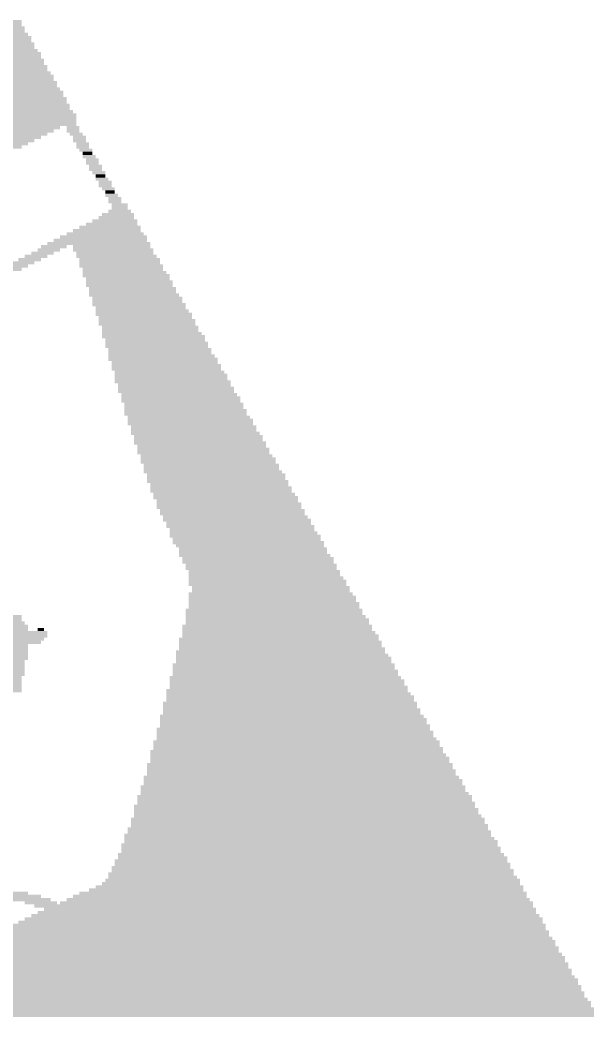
# Model space of a CAD drawing. Extents: x 0.08 to 8.22, y 0.01 to 7.03.
# Drawn here: x 5.499 to 8.219, y 0.015 to 4.739 of the extents above; entities that cross this region are included whole.
import ezdxf

# ---------------------------------------------------------------- set-up
doc = ezdxf.new("R2010")
doc.units = 0
doc.layers.get('0').update_dxf_attribs({"linetype": 'CONTINUOUS'})

msp = doc.modelspace()

# ---------------------------------------------------------------- linework, layer by layer
for points in [[(5.5062, 4.7238), (3.6927, 4.7238), (5.5062, 4.739), (3.6927, 4.739)], [(5.5062, 4.7086), (3.7079, 4.7086), (5.5062, 4.7238), (3.7079, 4.7238)], [(5.5215, 4.6933), (3.7384, 4.6933), (5.5215, 4.7086), (3.7384, 4.7086)], [(5.5215, 4.6781), (3.7689, 4.6781), (5.5215, 4.6933), (3.7689, 4.6933)], [(5.5367, 4.6628), (3.7841, 4.6628), (5.5367, 4.6781), (3.7841, 4.6781)], [(5.5519, 4.6476), (3.8146, 4.6476), (5.5519, 4.6628), (3.8146, 4.6628)], [(5.5519, 4.6324), (3.8451, 4.6324), (5.5519, 4.6476), (3.8451, 4.6476)], [(5.5672, 4.6171), (3.8603, 4.6171), (5.5672, 4.6324), (3.8603, 4.6324)], [(5.5672, 4.6019), (3.8908, 4.6019), (5.5672, 4.6171), (3.8908, 4.6171)], [(5.5824, 4.5866), (3.9213, 4.5866), (5.5824, 4.6019), (3.9213, 4.6019)], [(5.5977, 4.5714), (3.9365, 4.5714), (5.5977, 4.5866), (3.9365, 4.5866)], [(5.5977, 4.5562), (3.967, 4.5562), (5.5977, 4.5714), (3.967, 4.5714)], [(5.6129, 4.5409), (3.9975, 4.5409), (5.6129, 4.5562), (3.9975, 4.5562)], [(5.6129, 4.5257), (4.0279, 4.5257), (5.6129, 4.5409), (4.0279, 4.5409)], [(5.6281, 4.5104), (4.0432, 4.5104), (5.6281, 4.5257), (4.0432, 4.5257)], [(5.6281, 4.4952), (4.0737, 4.4952), (5.6281, 4.5104), (4.0737, 4.5104)], [(5.6434, 4.48), (4.1041, 4.48), (5.6434, 4.4952), (4.1041, 4.4952)], [(5.6586, 4.4647), (4.1194, 4.4647), (5.6586, 4.48), (4.1194, 4.48)], [(5.6586, 4.4495), (4.1499, 4.4495), (5.6586, 4.4647), (4.1499, 4.4647)], [(5.6739, 4.4342), (4.1803, 4.4342), (5.6739, 4.4495), (4.1803, 4.4495)], [(5.6739, 4.419), (4.1956, 4.419), (5.6739, 4.4342), (4.1956, 4.4342)], [(5.6891, 4.4038), (4.2261, 4.4038), (5.6891, 4.419), (4.2261, 4.419)], [(5.7043, 4.3885), (4.2565, 4.3885), (5.7043, 4.4038), (4.2565, 4.4038)], [(5.7043, 4.3733), (4.287, 4.3733), (5.7043, 4.3885), (4.287, 4.3885)], [(5.7196, 4.358), (4.3023, 4.358), (5.7196, 4.3733), (4.3023, 4.3733)], [(5.7196, 4.3428), (4.3327, 4.3428), (5.7196, 4.358), (4.3327, 4.358)], [(5.7348, 4.3276), (4.3632, 4.3276), (5.7348, 4.3428), (4.3632, 4.3428)], [(5.7348, 4.3123), (4.3785, 4.3123), (5.7348, 4.3276), (4.3785, 4.3276)], [(5.7501, 4.2971), (4.4089, 4.2971), (5.7501, 4.3123), (4.4089, 4.3123)], [(5.7653, 4.2818), (4.4394, 4.2818), (5.7653, 4.2971), (4.4394, 4.2971)], [(5.7653, 4.2666), (4.4547, 4.2666), (5.7653, 4.2818), (4.4547, 4.2818)], [(5.7653, 4.2514), (4.4851, 4.2514), (5.7653, 4.2666), (4.4851, 4.2666)], [(5.7653, 4.2361), (4.5156, 4.2361), (5.7653, 4.2514), (4.5156, 4.2514)], [(5.6891, 4.2209), (4.5461, 4.2209), (5.6891, 4.2361), (4.5461, 4.2361)], [(5.6586, 4.2056), (4.5613, 4.2056), (5.6586, 4.2209), (4.5613, 4.2209)], [(5.6281, 4.1904), (4.5918, 4.1904), (5.6281, 4.2056), (4.5918, 4.2056)], [(5.7805, 4.2209), (5.7196, 4.2209), (5.7805, 4.2361), (5.7196, 4.2361)], [(5.7805, 4.2056), (5.7196, 4.2056), (5.7805, 4.2209), (5.7196, 4.2209)], [(5.7958, 4.1904), (5.7348, 4.1904), (5.7958, 4.2056), (5.7348, 4.2056)], [(5.5977, 4.1752), (4.6223, 4.1752), (5.5977, 4.1904), (4.6223, 4.1904)], [(5.5672, 4.1599), (4.6528, 4.1599), (5.5672, 4.1752), (4.6528, 4.1752)], [(5.5367, 4.1447), (4.668, 4.1447), (5.5367, 4.1599), (4.668, 4.1599)], [(5.811, 4.1752), (5.7501, 4.1752), (5.811, 4.1904), (5.7501, 4.1904)], [(5.811, 4.1599), (5.7501, 4.1599), (5.811, 4.1752), (5.7501, 4.1752)], [(5.8263, 4.1447), (5.7653, 4.1447), (5.8263, 4.1599), (5.7653, 4.1599)], [(5.5062, 4.1294), (4.6985, 4.1294), (5.5062, 4.1447), (4.6985, 4.1447)], [(5.8263, 4.1294), (5.7653, 4.1294), (5.8263, 4.1447), (5.7653, 4.1447)], [(5.8415, 4.1142), (5.7805, 4.1142), (5.8415, 4.1294), (5.7805, 4.1294)], [(5.8415, 4.099), (5.7958, 4.099), (5.8415, 4.1142), (5.7958, 4.1142)], [(5.8567, 4.0837), (5.7958, 4.0837), (5.8567, 4.099), (5.7958, 4.099)], [(5.872, 4.0685), (5.811, 4.0685), (5.872, 4.0837), (5.811, 4.0837)], [(5.872, 4.0532), (5.811, 4.0532), (5.872, 4.0685), (5.811, 4.0685)], [(5.8872, 4.038), (5.8263, 4.038), (5.8872, 4.0532), (5.8263, 4.0532)], [(5.8872, 4.0228), (5.8263, 4.0228), (5.8872, 4.038), (5.8263, 4.038)], [(5.9025, 4.0075), (5.8415, 4.0075), (5.9025, 4.0228), (5.8415, 4.0228)], [(5.9025, 3.9923), (5.8567, 3.9923), (5.9025, 4.0075), (5.8567, 4.0075)], [(5.9177, 3.977), (5.8567, 3.977), (5.9177, 3.9923), (5.8567, 3.9923)], [(5.9329, 3.9618), (5.872, 3.9618), (5.9329, 3.977), (5.872, 3.977)], [(5.9329, 3.9466), (5.872, 3.9466), (5.9329, 3.9618), (5.872, 3.9618)], [(5.9482, 3.9313), (5.8872, 3.9313), (5.9482, 3.9466), (5.8872, 3.9466)], [(5.9482, 3.9161), (5.9025, 3.9161), (5.9482, 3.9313), (5.9025, 3.9313)], [(5.9634, 3.9008), (5.9025, 3.9008), (5.9634, 3.9161), (5.9025, 3.9161)], [(5.9787, 3.8856), (5.9177, 3.8856), (5.9787, 3.9008), (5.9177, 3.9008)], [(5.9787, 3.8704), (5.9177, 3.8704), (5.9787, 3.8856), (5.9177, 3.8856)], [(6.0244, 3.8246), (5.9177, 3.8246), (6.0244, 3.8399), (5.9177, 3.8399)], [(6.0091, 3.8551), (5.9329, 3.8551), (6.0091, 3.8704), (5.9329, 3.8704)], [(6.0091, 3.8399), (5.9329, 3.8399), (6.0091, 3.8551), (5.9329, 3.8551)], [(6.0549, 3.7789), (5.8415, 3.7789), (6.0549, 3.7942), (5.8415, 3.7942)], [(6.0396, 3.7942), (5.872, 3.7942), (6.0396, 3.8094), (5.872, 3.8094)], [(6.0396, 3.8094), (5.8872, 3.8094), (6.0396, 3.8246), (5.8872, 3.8246)], [(6.0853, 3.718), (5.7196, 3.718), (6.0853, 3.7332), (5.7196, 3.7332)], [(6.0701, 3.7332), (5.7501, 3.7332), (6.0701, 3.7484), (5.7501, 3.7484)], [(6.0701, 3.7484), (5.7805, 3.7484), (6.0701, 3.7637), (5.7805, 3.7637)], [(6.0549, 3.7637), (5.811, 3.7637), (6.0549, 3.7789), (5.811, 3.7789)], [(6.1158, 3.6722), (5.6281, 3.6722), (6.1158, 3.6875), (5.6281, 3.6875)], [(6.1006, 3.6875), (5.6586, 3.6875), (6.1006, 3.7027), (5.6586, 3.7027)], [(6.1006, 3.7027), (5.6891, 3.7027), (6.1006, 3.718), (5.6891, 3.718)], [(5.6586, 3.6265), (5.5519, 3.6265), (5.6586, 3.6418), (5.5519, 3.6418)], [(5.6891, 3.6418), (5.5824, 3.6418), (5.6891, 3.657), (5.5824, 3.657)], [(5.7196, 3.657), (5.5977, 3.657), (5.7196, 3.6722), (5.5977, 3.6722)], [(6.1158, 3.657), (5.7501, 3.657), (6.1158, 3.6722), (5.7501, 3.6722)], [(6.1311, 3.6418), (5.7501, 3.6418), (6.1311, 3.657), (5.7501, 3.657)], [(6.1311, 3.6265), (5.7653, 3.6265), (6.1311, 3.6418), (5.7653, 3.6418)], [(5.5672, 3.5808), (5.4605, 3.5808), (5.5672, 3.596), (5.4605, 3.596)], [(5.5977, 3.596), (5.491, 3.596), (5.5977, 3.6113), (5.491, 3.6113)], [(5.6281, 3.6113), (5.5215, 3.6113), (5.6281, 3.6265), (5.5215, 3.6265)], [(6.1463, 3.6113), (5.7653, 3.6113), (6.1463, 3.6265), (5.7653, 3.6265)], [(6.1615, 3.596), (5.7805, 3.596), (6.1615, 3.6113), (5.7805, 3.6113)], [(6.1615, 3.5808), (5.7805, 3.5808), (6.1615, 3.596), (5.7805, 3.596)], [(5.5062, 3.5503), (5.3995, 3.5503), (5.5062, 3.5656), (5.3995, 3.5656)], [(5.5367, 3.5656), (5.43, 3.5656), (5.5367, 3.5808), (5.43, 3.5808)], [(6.1768, 3.5656), (5.7805, 3.5656), (6.1768, 3.5808), (5.7805, 3.5808)], [(6.1768, 3.5503), (5.7958, 3.5503), (6.1768, 3.5656), (5.7958, 3.5656)], [(6.192, 3.5351), (5.7958, 3.5351), (6.192, 3.5503), (5.7958, 3.5503)], [(6.2073, 3.5198), (5.7958, 3.5198), (6.2073, 3.5351), (5.7958, 3.5351)], [(6.2073, 3.5046), (5.811, 3.5046), (6.2073, 3.5198), (5.811, 3.5198)], [(6.2225, 3.4894), (5.811, 3.4894), (6.2225, 3.5046), (5.811, 3.5046)], [(6.2225, 3.4741), (5.811, 3.4741), (6.2225, 3.4894), (5.811, 3.4894)], [(6.2377, 3.4589), (5.8263, 3.4589), (6.2377, 3.4741), (5.8263, 3.4741)], [(6.2377, 3.4436), (5.8263, 3.4436), (6.2377, 3.4589), (5.8263, 3.4589)], [(6.253, 3.4284), (5.8263, 3.4284), (6.253, 3.4436), (5.8263, 3.4436)], [(6.2682, 3.4132), (5.8415, 3.4132), (6.2682, 3.4284), (5.8415, 3.4284)], [(6.2682, 3.3979), (5.8415, 3.3979), (6.2682, 3.4132), (5.8415, 3.4132)], [(6.2835, 3.3827), (5.8415, 3.3827), (6.2835, 3.3979), (5.8415, 3.3979)], [(6.2835, 3.3674), (5.8567, 3.3674), (6.2835, 3.3827), (5.8567, 3.3827)], [(6.2987, 3.3522), (5.8567, 3.3522), (6.2987, 3.3674), (5.8567, 3.3674)], [(6.3139, 3.337), (5.8567, 3.337), (6.3139, 3.3522), (5.8567, 3.3522)], [(6.3139, 3.3217), (5.872, 3.3217), (6.3139, 3.337), (5.872, 3.337)], [(6.3292, 3.3065), (5.872, 3.3065), (6.3292, 3.3217), (5.872, 3.3217)], [(6.3292, 3.2912), (5.872, 3.2912), (6.3292, 3.3065), (5.872, 3.3065)], [(6.3444, 3.276), (5.8872, 3.276), (6.3444, 3.2912), (5.8872, 3.2912)], [(6.3444, 3.2608), (5.8872, 3.2608), (6.3444, 3.276), (5.8872, 3.276)], [(6.3597, 3.2455), (5.8872, 3.2455), (6.3597, 3.2608), (5.8872, 3.2608)], [(6.3749, 3.2303), (5.8872, 3.2303), (6.3749, 3.2455), (5.8872, 3.2455)], [(6.3749, 3.215), (5.9025, 3.215), (6.3749, 3.2303), (5.9025, 3.2303)], [(6.3901, 3.1998), (5.9025, 3.1998), (6.3901, 3.215), (5.9025, 3.215)], [(6.3901, 3.1846), (5.9025, 3.1846), (6.3901, 3.1998), (5.9025, 3.1998)], [(6.4054, 3.1693), (5.9177, 3.1693), (6.4054, 3.1846), (5.9177, 3.1846)], [(6.4054, 3.1541), (5.9177, 3.1541), (6.4054, 3.1693), (5.9177, 3.1693)], [(6.4206, 3.1388), (5.9177, 3.1388), (6.4206, 3.1541), (5.9177, 3.1541)], [(6.4359, 3.1236), (5.9177, 3.1236), (6.4359, 3.1388), (5.9177, 3.1388)], [(6.4359, 3.1084), (5.9329, 3.1084), (6.4359, 3.1236), (5.9329, 3.1236)], [(6.4511, 3.0931), (5.9329, 3.0931), (6.4511, 3.1084), (5.9329, 3.1084)], [(6.4511, 3.0779), (5.9329, 3.0779), (6.4511, 3.0931), (5.9329, 3.0931)], [(6.4663, 3.0626), (5.9482, 3.0626), (6.4663, 3.0779), (5.9482, 3.0779)], [(6.4816, 3.0474), (5.9482, 3.0474), (6.4816, 3.0626), (5.9482, 3.0626)], [(6.4816, 3.0322), (5.9482, 3.0322), (6.4816, 3.0474), (5.9482, 3.0474)], [(6.4968, 3.0169), (5.9482, 3.0169), (6.4968, 3.0322), (5.9482, 3.0322)], [(6.4968, 3.0017), (5.9634, 3.0017), (6.4968, 3.0169), (5.9634, 3.0169)], [(6.5121, 2.9864), (5.9634, 2.9864), (6.5121, 3.0017), (5.9634, 3.0017)], [(6.5121, 2.9712), (5.9634, 2.9712), (6.5121, 2.9864), (5.9634, 2.9864)], [(6.5273, 2.956), (5.9787, 2.956), (6.5273, 2.9712), (5.9787, 2.9712)], [(6.5425, 2.9407), (5.9787, 2.9407), (6.5425, 2.956), (5.9787, 2.956)], [(6.5425, 2.9255), (5.9787, 2.9255), (6.5425, 2.9407), (5.9787, 2.9407)], [(6.5578, 2.9102), (5.9939, 2.9102), (6.5578, 2.9255), (5.9939, 2.9255)], [(6.5578, 2.895), (5.9939, 2.895), (6.5578, 2.9102), (5.9939, 2.9102)], [(6.573, 2.8798), (5.9939, 2.8798), (6.573, 2.895), (5.9939, 2.895)], [(6.573, 2.8645), (5.9939, 2.8645), (6.573, 2.8798), (5.9939, 2.8798)], [(6.5883, 2.8493), (6.0091, 2.8493), (6.5883, 2.8645), (6.0091, 2.8645)], [(6.6035, 2.834), (6.0091, 2.834), (6.6035, 2.8493), (6.0091, 2.8493)], [(6.6035, 2.8188), (6.0091, 2.8188), (6.6035, 2.834), (6.0091, 2.834)], [(6.6187, 2.8036), (6.0244, 2.8036), (6.6187, 2.8188), (6.0244, 2.8188)], [(6.6187, 2.7883), (6.0244, 2.7883), (6.6187, 2.8036), (6.0244, 2.8036)], [(6.634, 2.7731), (6.0244, 2.7731), (6.634, 2.7883), (6.0244, 2.7883)], [(6.6492, 2.7578), (6.0396, 2.7578), (6.6492, 2.7731), (6.0396, 2.7731)], [(6.6492, 2.7426), (6.0396, 2.7426), (6.6492, 2.7578), (6.0396, 2.7578)], [(6.6645, 2.7274), (6.0396, 2.7274), (6.6645, 2.7426), (6.0396, 2.7426)], [(6.6645, 2.7121), (6.0549, 2.7121), (6.6645, 2.7274), (6.0549, 2.7274)], [(6.6797, 2.6969), (6.0549, 2.6969), (6.6797, 2.7121), (6.0549, 2.7121)], [(6.6797, 2.6816), (6.0549, 2.6816), (6.6797, 2.6969), (6.0549, 2.6969)], [(6.6949, 2.6664), (6.0701, 2.6664), (6.6949, 2.6816), (6.0701, 2.6816)], [(6.7102, 2.6512), (6.0701, 2.6512), (6.7102, 2.6664), (6.0701, 2.6664)], [(6.7102, 2.6359), (6.0701, 2.6359), (6.7102, 2.6512), (6.0701, 2.6512)], [(6.7254, 2.6207), (6.0853, 2.6207), (6.7254, 2.6359), (6.0853, 2.6359)], [(6.7254, 2.6054), (6.0853, 2.6054), (6.7254, 2.6207), (6.0853, 2.6207)], [(6.7407, 2.5902), (6.0853, 2.5902), (6.7407, 2.6054), (6.0853, 2.6054)], [(6.7559, 2.575), (6.1006, 2.575), (6.7559, 2.5902), (6.1006, 2.5902)], [(6.7559, 2.5597), (6.1006, 2.5597), (6.7559, 2.575), (6.1006, 2.575)], [(6.7711, 2.5445), (6.1006, 2.5445), (6.7711, 2.5597), (6.1006, 2.5597)], [(6.7711, 2.5292), (6.1158, 2.5292), (6.7711, 2.5445), (6.1158, 2.5445)], [(6.7864, 2.514), (6.1158, 2.514), (6.7864, 2.5292), (6.1158, 2.5292)], [(6.7864, 2.4988), (6.1158, 2.4988), (6.7864, 2.514), (6.1158, 2.514)], [(6.8016, 2.4835), (6.1311, 2.4835), (6.8016, 2.4988), (6.1311, 2.4988)], [(6.8169, 2.4683), (6.1311, 2.4683), (6.8169, 2.4835), (6.1311, 2.4835)], [(6.8169, 2.453), (6.1463, 2.453), (6.8169, 2.4683), (6.1463, 2.4683)], [(6.8321, 2.4378), (6.1463, 2.4378), (6.8321, 2.453), (6.1463, 2.453)], [(6.8321, 2.4226), (6.1463, 2.4226), (6.8321, 2.4378), (6.1463, 2.4378)], [(6.8473, 2.4073), (6.1615, 2.4073), (6.8473, 2.4226), (6.1615, 2.4226)], [(6.8473, 2.3921), (6.1615, 2.3921), (6.8473, 2.4073), (6.1615, 2.4073)], [(6.8626, 2.3768), (6.1768, 2.3768), (6.8626, 2.3921), (6.1768, 2.3921)], [(6.8778, 2.3616), (6.1768, 2.3616), (6.8778, 2.3768), (6.1768, 2.3768)], [(6.8778, 2.3464), (6.192, 2.3464), (6.8778, 2.3616), (6.192, 2.3616)], [(6.8931, 2.3311), (6.192, 2.3311), (6.8931, 2.3464), (6.192, 2.3464)], [(6.8931, 2.3159), (6.2073, 2.3159), (6.8931, 2.3311), (6.2073, 2.3311)], [(6.9083, 2.3006), (6.2073, 2.3006), (6.9083, 2.3159), (6.2073, 2.3159)], [(6.9235, 2.2854), (6.2073, 2.2854), (6.9235, 2.3006), (6.2073, 2.3006)], [(6.9235, 2.2702), (6.2225, 2.2702), (6.9235, 2.2854), (6.2225, 2.2854)], [(6.9388, 2.2549), (6.2225, 2.2549), (6.9388, 2.2702), (6.2225, 2.2702)], [(6.9388, 2.2397), (6.2377, 2.2397), (6.9388, 2.2549), (6.2377, 2.2549)], [(6.954, 2.2244), (6.253, 2.2244), (6.954, 2.2397), (6.253, 2.2397)], [(6.954, 2.2092), (6.253, 2.2092), (6.954, 2.2244), (6.253, 2.2244)], [(6.9693, 2.194), (6.253, 2.194), (6.9693, 2.2092), (6.253, 2.2092)], [(6.9845, 2.1787), (6.2682, 2.1787), (6.9845, 2.194), (6.2682, 2.194)], [(6.9845, 2.1635), (6.2682, 2.1635), (6.9845, 2.1787), (6.2682, 2.1787)], [(6.9997, 2.1482), (6.2835, 2.1482), (6.9997, 2.1635), (6.2835, 2.1635)], [(6.9997, 2.133), (6.2835, 2.133), (6.9997, 2.1482), (6.2835, 2.1482)], [(7.015, 2.1178), (6.2987, 2.1178), (7.015, 2.133), (6.2987, 2.133)], [(7.015, 2.1025), (6.2987, 2.1025), (7.015, 2.1178), (6.2987, 2.1178)], [(7.0302, 2.0873), (6.2987, 2.0873), (7.0302, 2.1025), (6.2987, 2.1025)], [(7.0455, 2.072), (6.2987, 2.072), (7.0455, 2.0873), (6.2987, 2.0873)], [(7.0455, 2.0568), (6.2987, 2.0568), (7.0455, 2.072), (6.2987, 2.072)], [(7.0607, 2.0416), (6.3139, 2.0416), (7.0607, 2.0568), (6.3139, 2.0568)], [(7.0607, 2.0263), (6.3139, 2.0263), (7.0607, 2.0416), (6.3139, 2.0416)], [(7.0759, 2.0111), (6.2987, 2.0111), (7.0759, 2.0263), (6.2987, 2.0263)], [(7.0912, 1.9958), (6.2987, 1.9958), (7.0912, 2.0111), (6.2987, 2.0111)], [(7.0912, 1.9806), (6.2987, 1.9806), (7.0912, 1.9958), (6.2987, 1.9958)], [(7.1217, 1.9349), (6.2835, 1.9349), (7.1217, 1.9501), (6.2835, 1.9501)], [(7.1064, 1.9654), (6.2987, 1.9654), (7.1064, 1.9806), (6.2987, 1.9806)], [(7.1064, 1.9501), (6.2987, 1.9501), (7.1064, 1.9654), (6.2987, 1.9654)], [(5.5062, 1.9044), (5.2471, 1.9044), (5.5062, 1.9196), (5.2471, 1.9196)], [(5.5062, 1.8892), (5.2624, 1.8892), (5.5062, 1.9044), (5.2624, 1.9044)], [(7.1217, 1.9196), (6.2835, 1.9196), (7.1217, 1.9349), (6.2835, 1.9349)], [(7.1369, 1.9044), (6.2835, 1.9044), (7.1369, 1.9196), (6.2835, 1.9196)], [(7.1521, 1.8892), (6.2835, 1.8892), (7.1521, 1.9044), (6.2835, 1.9044)], [(5.5215, 1.8739), (5.2776, 1.8739), (5.5215, 1.8892), (5.2776, 1.8892)], [(5.5367, 1.8587), (5.2776, 1.8587), (5.5367, 1.8739), (5.2776, 1.8739)], [(5.5367, 1.8434), (5.2929, 1.8434), (5.5367, 1.8587), (5.2929, 1.8587)], [(5.6281, 1.8282), (5.2929, 1.8282), (5.6281, 1.8434), (5.2929, 1.8434)], [(5.6129, 1.8434), (5.5824, 1.8434), (5.6129, 1.8587), (5.5824, 1.8587)], [(7.1674, 1.8587), (6.2682, 1.8587), (7.1674, 1.8739), (6.2682, 1.8739)], [(7.1674, 1.8434), (6.2682, 1.8434), (7.1674, 1.8587), (6.2682, 1.8587)], [(7.1826, 1.8282), (6.2682, 1.8282), (7.1826, 1.8434), (6.2682, 1.8434)], [(7.1521, 1.8739), (6.2835, 1.8739), (7.1521, 1.8892), (6.2835, 1.8892)], [(5.6281, 1.813), (5.2929, 1.813), (5.6281, 1.8282), (5.2929, 1.8282)], [(5.6129, 1.7977), (5.2929, 1.7977), (5.6129, 1.813), (5.2929, 1.813)], [(5.5977, 1.7825), (5.2929, 1.7825), (5.5977, 1.7977), (5.2929, 1.7977)], [(7.1979, 1.7977), (6.253, 1.7977), (7.1979, 1.813), (6.253, 1.813)], [(7.2131, 1.7825), (6.253, 1.7825), (7.2131, 1.7977), (6.253, 1.7977)], [(7.1979, 1.813), (6.2682, 1.813), (7.1979, 1.8282), (6.2682, 1.8282)], [(5.5367, 1.7672), (5.2776, 1.7672), (5.5367, 1.7825), (5.2776, 1.7825)], [(5.5367, 1.752), (5.2776, 1.752), (5.5367, 1.7672), (5.2776, 1.7672)], [(5.5367, 1.7368), (5.2776, 1.7368), (5.5367, 1.752), (5.2776, 1.752)], [(7.2283, 1.7368), (6.2377, 1.7368), (7.2283, 1.752), (6.2377, 1.752)], [(7.2131, 1.7672), (6.253, 1.7672), (7.2131, 1.7825), (6.253, 1.7825)], [(7.2283, 1.752), (6.253, 1.752), (7.2283, 1.7672), (6.253, 1.7672)], [(5.5367, 1.7063), (5.2624, 1.7063), (5.5367, 1.7215), (5.2624, 1.7215)], [(5.5215, 1.691), (5.2624, 1.691), (5.5215, 1.7063), (5.2624, 1.7063)], [(5.5367, 1.7215), (5.2776, 1.7215), (5.5367, 1.7368), (5.2776, 1.7368)], [(7.2436, 1.7215), (6.2377, 1.7215), (7.2436, 1.7368), (6.2377, 1.7368)], [(7.2588, 1.7063), (6.2377, 1.7063), (7.2588, 1.7215), (6.2377, 1.7215)], [(7.2588, 1.691), (6.2377, 1.691), (7.2588, 1.7063), (6.2377, 1.7063)], [(5.5215, 1.6453), (5.2471, 1.6453), (5.5215, 1.6606), (5.2471, 1.6606)], [(5.5215, 1.6758), (5.2624, 1.6758), (5.5215, 1.691), (5.2624, 1.691)], [(5.5215, 1.6606), (5.2624, 1.6606), (5.5215, 1.6758), (5.2624, 1.6758)], [(7.2741, 1.6758), (6.2225, 1.6758), (7.2741, 1.691), (6.2225, 1.691)], [(7.2741, 1.6606), (6.2225, 1.6606), (7.2741, 1.6758), (6.2225, 1.6758)], [(7.2893, 1.6453), (6.2225, 1.6453), (7.2893, 1.6606), (6.2225, 1.6606)], [(5.5215, 1.6301), (5.2471, 1.6301), (5.5215, 1.6453), (5.2471, 1.6453)], [(5.5062, 1.6148), (5.2471, 1.6148), (5.5062, 1.6301), (5.2471, 1.6301)], [(5.5062, 1.5996), (5.2471, 1.5996), (5.5062, 1.6148), (5.2471, 1.6148)], [(7.3045, 1.6148), (6.2073, 1.6148), (7.3045, 1.6301), (6.2073, 1.6301)], [(7.3198, 1.5996), (6.2073, 1.5996), (7.3198, 1.6148), (6.2073, 1.6148)], [(7.2893, 1.6301), (6.2225, 1.6301), (7.2893, 1.6453), (6.2225, 1.6453)], [(5.5062, 1.5844), (5.2319, 1.5844), (5.5062, 1.5996), (5.2319, 1.5996)], [(5.5062, 1.5691), (5.2319, 1.5691), (5.5062, 1.5844), (5.2319, 1.5844)], [(5.5062, 1.5539), (5.2319, 1.5539), (5.5062, 1.5691), (5.2319, 1.5691)], [(7.335, 1.5539), (6.192, 1.5539), (7.335, 1.5691), (6.192, 1.5691)], [(7.3198, 1.5844), (6.2073, 1.5844), (7.3198, 1.5996), (6.2073, 1.5996)], [(7.335, 1.5691), (6.2073, 1.5691), (7.335, 1.5844), (6.2073, 1.5844)], [(7.3503, 1.5386), (6.192, 1.5386), (7.3503, 1.5539), (6.192, 1.5539)], [(7.3655, 1.5234), (6.192, 1.5234), (7.3655, 1.5386), (6.192, 1.5386)], [(7.3655, 1.5082), (6.192, 1.5082), (7.3655, 1.5234), (6.192, 1.5234)], [(7.3807, 1.4929), (6.1768, 1.4929), (7.3807, 1.5082), (6.1768, 1.5082)], [(7.3807, 1.4777), (6.1768, 1.4777), (7.3807, 1.4929), (6.1768, 1.4929)], [(7.396, 1.4624), (6.1768, 1.4624), (7.396, 1.4777), (6.1768, 1.4777)], [(7.4112, 1.432), (6.1615, 1.432), (7.4112, 1.4472), (6.1615, 1.4472)], [(7.4265, 1.4167), (6.1615, 1.4167), (7.4265, 1.432), (6.1615, 1.432)], [(7.396, 1.4472), (6.1768, 1.4472), (7.396, 1.4624), (6.1768, 1.4624)], [(7.4417, 1.371), (6.1463, 1.371), (7.4417, 1.3862), (6.1463, 1.3862)], [(7.4569, 1.3558), (6.1463, 1.3558), (7.4569, 1.371), (6.1463, 1.371)], [(7.4265, 1.4015), (6.1615, 1.4015), (7.4265, 1.4167), (6.1615, 1.4167)], [(7.4417, 1.3862), (6.1615, 1.3862), (7.4417, 1.4015), (6.1615, 1.4015)], [(7.4874, 1.31), (6.1311, 1.31), (7.4874, 1.3253), (6.1311, 1.3253)], [(7.4569, 1.3405), (6.1463, 1.3405), (7.4569, 1.3558), (6.1463, 1.3558)], [(7.4722, 1.3253), (6.1463, 1.3253), (7.4722, 1.3405), (6.1463, 1.3405)], [(7.5027, 1.2643), (6.1158, 1.2643), (7.5027, 1.2796), (6.1158, 1.2796)], [(7.4874, 1.2948), (6.1311, 1.2948), (7.4874, 1.31), (6.1311, 1.31)], [(7.5027, 1.2796), (6.1311, 1.2796), (7.5027, 1.2948), (6.1311, 1.2948)], [(7.5179, 1.2491), (6.1158, 1.2491), (7.5179, 1.2643), (6.1158, 1.2643)], [(7.5331, 1.2338), (6.1158, 1.2338), (7.5331, 1.2491), (6.1158, 1.2491)], [(7.5331, 1.2186), (6.1158, 1.2186), (7.5331, 1.2338), (6.1158, 1.2338)], [(7.5484, 1.2034), (6.1006, 1.2034), (7.5484, 1.2186), (6.1006, 1.2186)], [(7.5484, 1.1881), (6.1006, 1.1881), (7.5484, 1.2034), (6.1006, 1.2034)], [(7.5636, 1.1729), (6.1006, 1.1729), (7.5636, 1.1881), (6.1006, 1.1881)], [(7.5789, 1.1424), (6.0853, 1.1424), (7.5789, 1.1576), (6.0853, 1.1576)], [(7.5941, 1.1272), (6.0853, 1.1272), (7.5941, 1.1424), (6.0853, 1.1424)], [(7.5636, 1.1576), (6.1006, 1.1576), (7.5636, 1.1729), (6.1006, 1.1729)], [(7.6093, 1.0967), (6.0701, 1.0967), (7.6093, 1.1119), (6.0701, 1.1119)], [(7.6093, 1.0814), (6.0701, 1.0814), (7.6093, 1.0967), (6.0701, 1.0967)], [(7.5941, 1.1119), (6.0853, 1.1119), (7.5941, 1.1272), (6.0853, 1.1272)], [(7.6398, 1.051), (6.0549, 1.051), (7.6398, 1.0662), (6.0549, 1.0662)], [(7.6398, 1.0357), (6.0549, 1.0357), (7.6398, 1.051), (6.0549, 1.051)], [(7.6246, 1.0662), (6.0701, 1.0662), (7.6246, 1.0814), (6.0701, 1.0814)], [(7.6551, 1.0052), (6.0396, 1.0052), (7.6551, 1.0205), (6.0396, 1.0205)], [(7.6703, 0.99), (6.0396, 0.99), (7.6703, 1.0052), (6.0396, 1.0052)], [(7.6551, 1.0205), (6.0549, 1.0205), (7.6551, 1.0357), (6.0549, 1.0357)], [(7.7008, 0.9443), (6.0244, 0.9443), (7.7008, 0.9595), (6.0244, 0.9595)], [(7.6703, 0.9748), (6.0396, 0.9748), (7.6703, 0.99), (6.0396, 0.99)], [(7.6855, 0.9595), (6.0396, 0.9595), (7.6855, 0.9748), (6.0396, 0.9748)], [(7.716, 0.8986), (6.0091, 0.8986), (7.716, 0.9138), (6.0091, 0.9138)], [(7.7313, 0.8833), (6.0091, 0.8833), (7.7313, 0.8986), (6.0091, 0.8986)], [(7.7008, 0.929), (6.0244, 0.929), (7.7008, 0.9443), (6.0244, 0.9443)], [(7.716, 0.9138), (6.0244, 0.9138), (7.716, 0.929), (6.0244, 0.929)], [(7.7313, 0.8681), (5.9939, 0.8681), (7.7313, 0.8833), (5.9939, 0.8833)], [(7.7465, 0.8528), (5.9939, 0.8528), (7.7465, 0.8681), (5.9939, 0.8681)], [(7.7617, 0.8376), (5.9939, 0.8376), (7.7617, 0.8528), (5.9939, 0.8528)], [(7.7617, 0.8224), (5.9787, 0.8224), (7.7617, 0.8376), (5.9787, 0.8376)], [(7.777, 0.8071), (5.9787, 0.8071), (7.777, 0.8224), (5.9787, 0.8224)], [(7.777, 0.7919), (5.9787, 0.7919), (7.777, 0.8071), (5.9787, 0.8071)], [(7.8075, 0.7462), (5.9482, 0.7462), (7.8075, 0.7614), (5.9482, 0.7614)], [(7.7922, 0.7766), (5.9634, 0.7766), (7.7922, 0.7919), (5.9634, 0.7919)], [(7.8075, 0.7614), (5.9634, 0.7614), (7.8075, 0.7766), (5.9634, 0.7766)], [(7.8227, 0.7157), (5.9329, 0.7157), (7.8227, 0.7309), (5.9329, 0.7309)], [(7.8379, 0.7004), (5.9329, 0.7004), (7.8379, 0.7157), (5.9329, 0.7157)], [(7.8227, 0.7309), (5.9482, 0.7309), (7.8227, 0.7462), (5.9482, 0.7462)], [(7.8684, 0.6547), (5.9025, 0.6547), (7.8684, 0.67), (5.9025, 0.67)], [(7.8379, 0.6852), (5.9177, 0.6852), (7.8379, 0.7004), (5.9177, 0.7004)], [(7.8532, 0.67), (5.9177, 0.67), (7.8532, 0.6852), (5.9177, 0.6852)], [(7.8837, 0.609), (5.8263, 0.609), (7.8837, 0.6242), (5.8263, 0.6242)], [(7.8837, 0.6242), (5.8567, 0.6242), (7.8837, 0.6395), (5.8567, 0.6395)], [(7.8684, 0.6395), (5.8872, 0.6395), (7.8684, 0.6547), (5.8872, 0.6547)], [(5.5977, 0.5785), (5.3386, 0.5785), (5.5977, 0.5938), (5.3386, 0.5938)], [(5.5367, 0.5938), (5.3538, 0.5938), (5.5367, 0.609), (5.3538, 0.609)], [(5.6434, 0.5633), (5.4605, 0.5633), (5.6434, 0.5785), (5.4605, 0.5785)], [(7.9141, 0.5633), (5.7196, 0.5633), (7.9141, 0.5785), (5.7196, 0.5785)], [(7.8989, 0.5785), (5.7501, 0.5785), (7.8989, 0.5938), (5.7501, 0.5938)], [(7.8989, 0.5938), (5.7805, 0.5938), (7.8989, 0.609), (5.7805, 0.609)], [(5.6739, 0.548), (5.5215, 0.548), (5.6739, 0.5633), (5.5215, 0.5633)], [(7.9294, 0.5328), (5.5672, 0.5328), (7.9294, 0.548), (5.5672, 0.548)], [(7.9446, 0.5176), (5.6129, 0.5176), (7.9446, 0.5328), (5.6129, 0.5328)], [(7.9294, 0.548), (5.6891, 0.548), (7.9294, 0.5633), (5.6891, 0.5633)], [(7.9751, 0.4718), (5.5215, 0.4718), (7.9751, 0.4871), (5.5215, 0.4871)], [(7.9599, 0.4871), (5.5519, 0.4871), (7.9599, 0.5023), (5.5519, 0.5023)], [(7.9446, 0.5023), (5.5824, 0.5023), (7.9446, 0.5176), (5.5824, 0.5176)], [(8.0056, 0.4109), (5.3843, 0.4109), (8.0056, 0.4261), (5.3843, 0.4261)], [(7.9903, 0.4261), (5.43, 0.4261), (7.9903, 0.4414), (5.43, 0.4414)], [(7.9903, 0.4414), (5.4605, 0.4414), (7.9903, 0.4566), (5.4605, 0.4566)], [(7.9751, 0.4566), (5.491, 0.4566), (7.9751, 0.4718), (5.491, 0.4718)], [(8.0361, 0.3652), (5.2929, 0.3652), (8.0361, 0.3804), (5.2929, 0.3804)], [(8.0208, 0.3804), (5.3233, 0.3804), (8.0208, 0.3956), (5.3233, 0.3956)], [(8.0056, 0.3956), (5.3538, 0.3956), (8.0056, 0.4109), (5.3538, 0.4109)], [(8.0513, 0.3194), (5.2014, 0.3194), (8.0513, 0.3347), (5.2014, 0.3347)], [(8.0513, 0.3347), (5.2319, 0.3347), (8.0513, 0.3499), (5.2319, 0.3499)], [(8.0361, 0.3499), (5.2624, 0.3499), (8.0361, 0.3652), (5.2624, 0.3652)], [(8.0818, 0.2737), (0.2179, 0.2737), (8.0818, 0.289), (0.2179, 0.289)], [(8.0818, 0.289), (0.2332, 0.289), (8.0818, 0.3042), (0.2332, 0.3042)], [(8.0665, 0.3042), (0.2484, 0.3042), (8.0665, 0.3194), (0.2484, 0.3194)], [(8.097, 0.2432), (0.2027, 0.2432), (8.097, 0.2585), (0.2027, 0.2585)], [(8.1123, 0.228), (0.2027, 0.228), (8.1123, 0.2432), (0.2027, 0.2432)], [(8.097, 0.2585), (0.2179, 0.2585), (8.097, 0.2737), (0.2179, 0.2737)], [(8.1427, 0.1823), (0.1722, 0.1823), (8.1427, 0.1975), (0.1722, 0.1975)], [(8.1123, 0.2128), (0.1875, 0.2128), (8.1123, 0.228), (0.1875, 0.228)], [(8.1275, 0.1975), (0.1875, 0.1975), (8.1275, 0.2128), (0.1875, 0.2128)], [(8.158, 0.1366), (0.1417, 0.1366), (8.158, 0.1518), (0.1417, 0.1518)], [(8.1427, 0.167), (0.157, 0.167), (8.1427, 0.1823), (0.157, 0.1823)], [(8.158, 0.1518), (0.157, 0.1518), (8.158, 0.167), (0.157, 0.167)], [(8.1732, 0.1061), (0.1265, 0.1061), (8.1732, 0.1213), (0.1265, 0.1213)], [(8.1885, 0.0908), (0.1265, 0.0908), (8.1885, 0.1061), (0.1265, 0.1061)], [(8.1732, 0.1213), (0.1417, 0.1213), (8.1732, 0.1366), (0.1417, 0.1366)], [(8.2037, 0.0604), (0.096, 0.0604), (8.2037, 0.0756), (0.096, 0.0756)], [(8.2189, 0.0451), (0.096, 0.0451), (8.2189, 0.0604), (0.096, 0.0604)], [(8.2037, 0.0756), (0.1113, 0.0756), (8.2037, 0.0908), (0.1113, 0.0908)], [(8.2189, 0.0299), (0.0808, 0.0299), (8.2189, 0.0451), (0.0808, 0.0451)], [(8.2189, 0.0146), (0.0808, 0.0146), (8.2189, 0.0299), (0.0808, 0.0299)]]:
    msp.add_solid(points)

doc.saveas('drawing.dxf')
